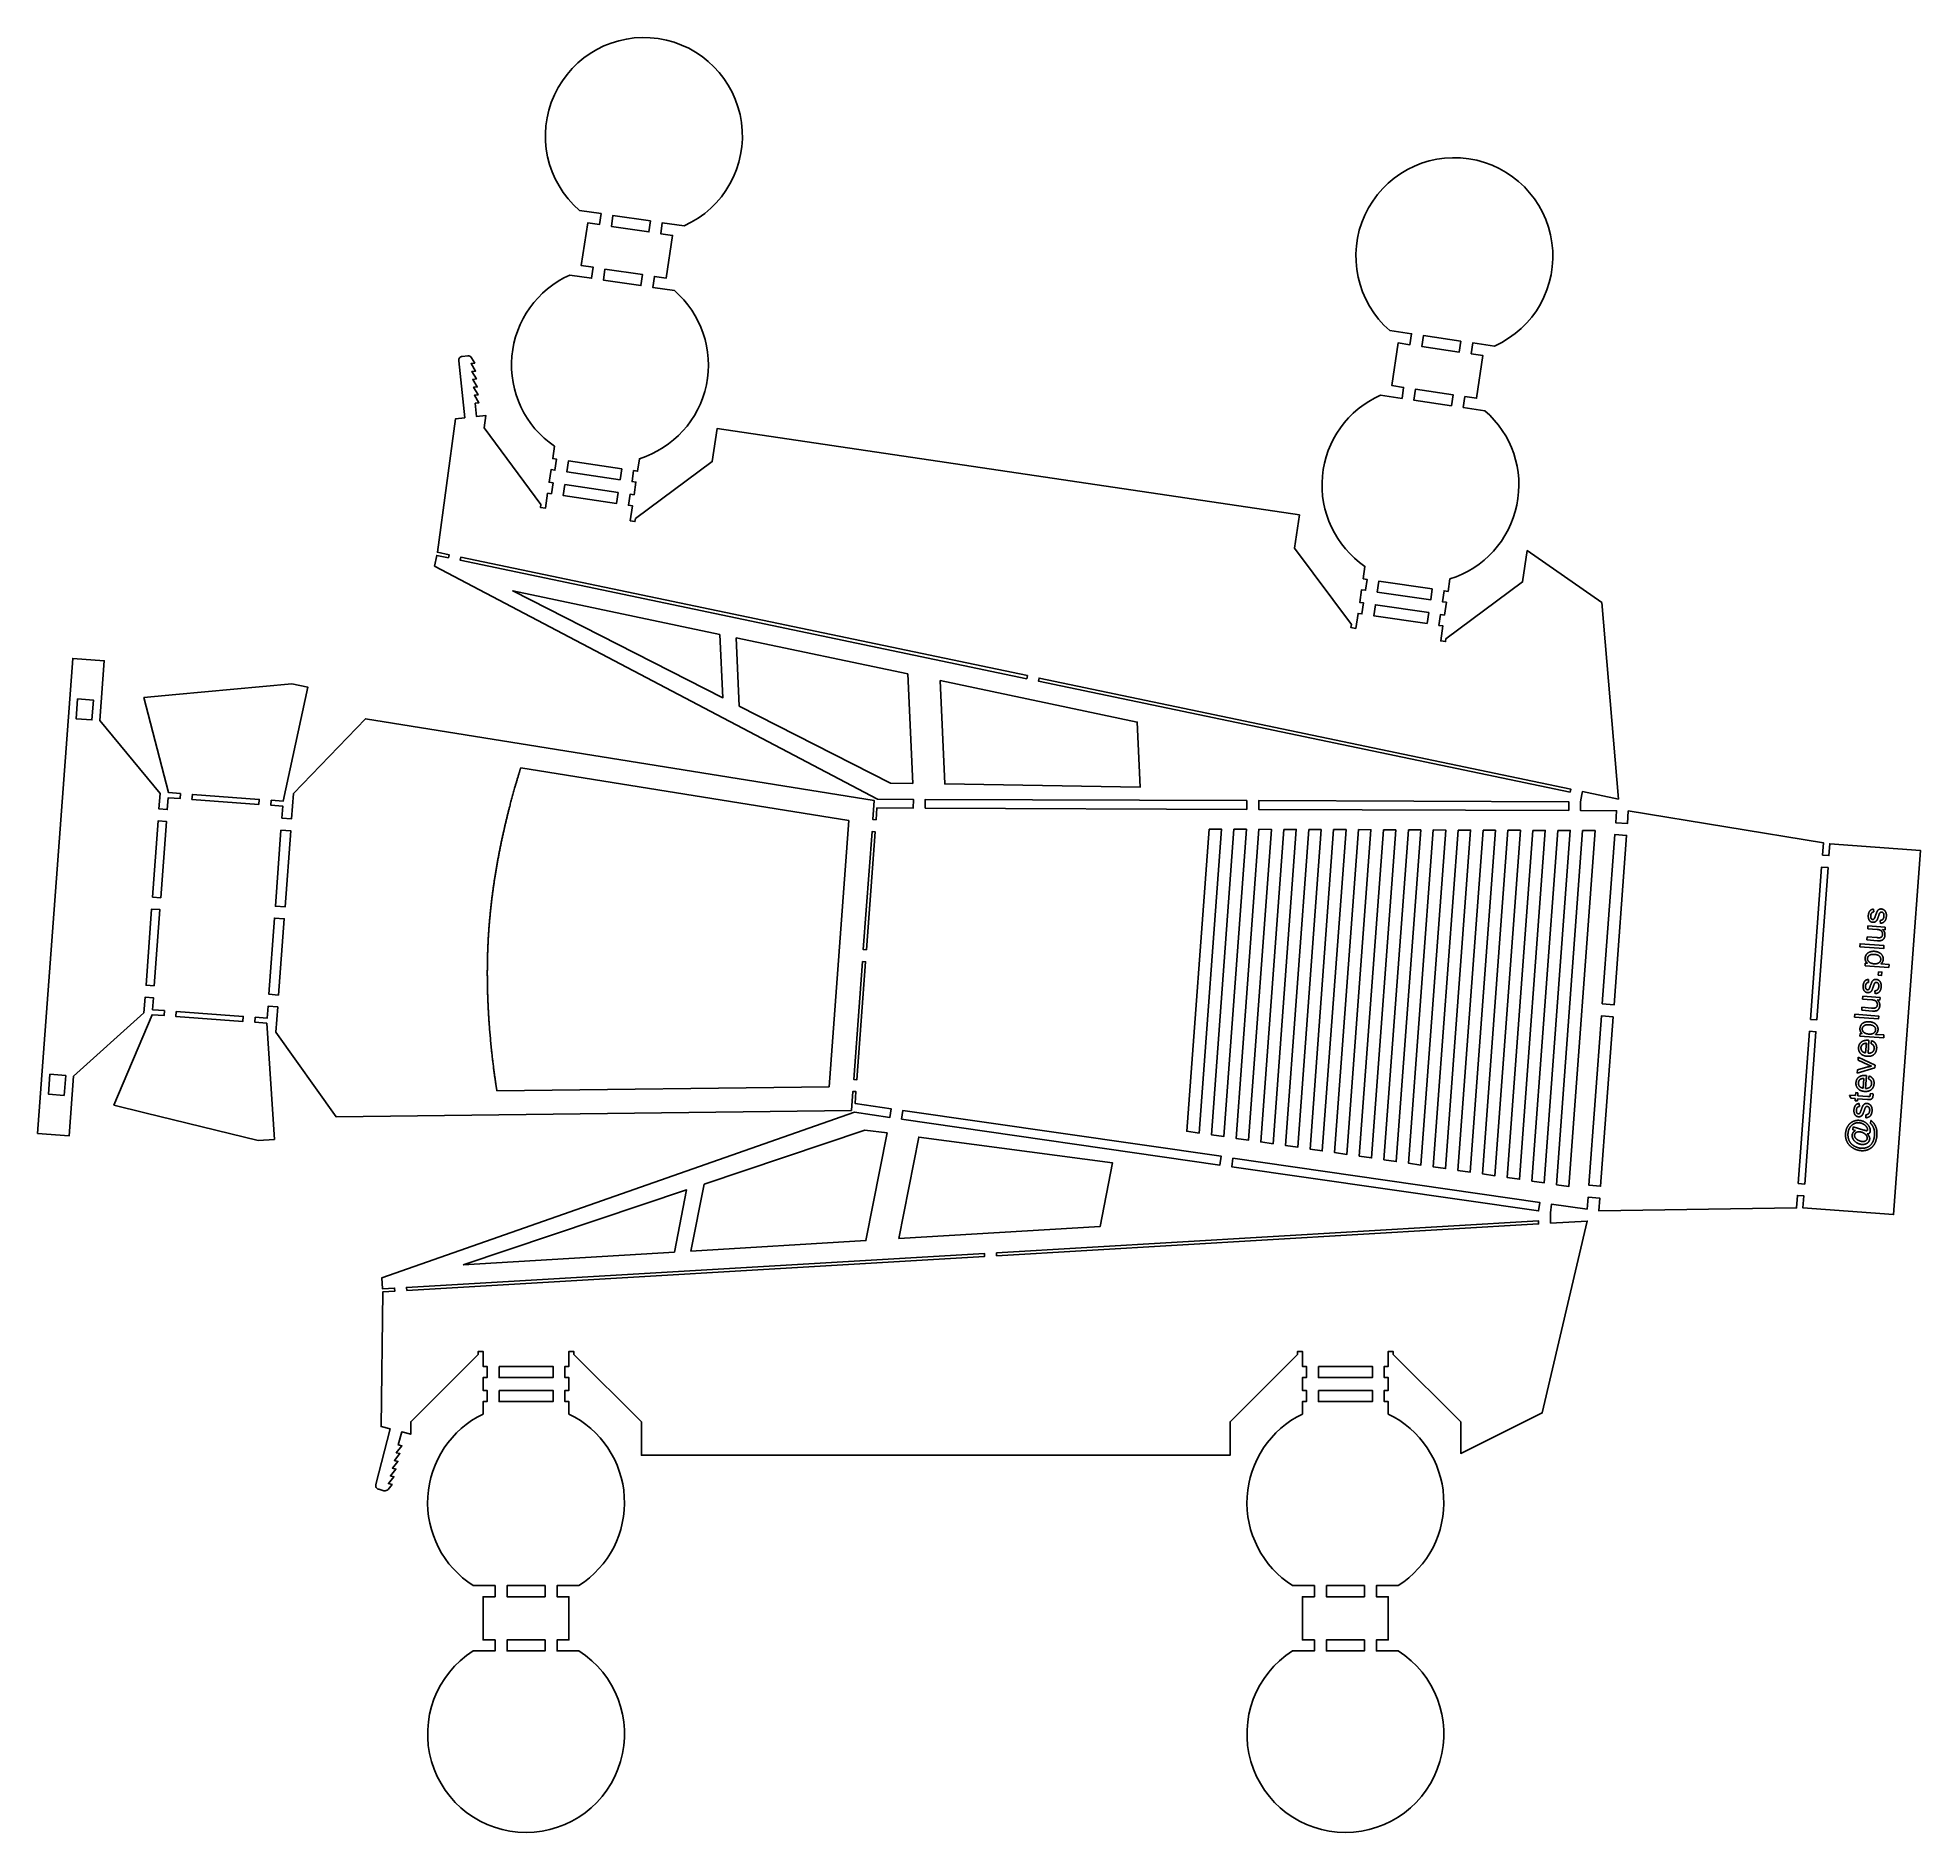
# Model space of a CAD drawing. Header units: millimetres. Extents: x -181 to 22, y 176 to 369.
import ezdxf

# ---------------------------------------------------------------- set-up
doc = ezdxf.new("R2010")
doc.units = ezdxf.units.MM
doc.header["$MEASUREMENT"] = 0
doc.layers.add('ENGRAVE', color=2, linetype='Continuous', lineweight=25, true_color=0xffff00)
doc.layers.add('INTERIOR_PROFILES', color=7, linetype='Continuous', true_color=0xffffff)
doc.layers.add('OUTER_PROFILES', color=7, linetype='Continuous', true_color=0xffffff)

msp = doc.modelspace()

# ---------------------------------------------------------------- linework, layer by layer
at = {"layer": 'ENGRAVE'}
for p, q in [((-129.2, 290.41), (-93.8, 284.72)), ((-93.8, 284.72), (-95.91, 256)), ((16.76, 275.18), (16.78, 274.87)), ((16.03, 271.86), (16.05, 272.17)), ((16.05, 272.17), (17.09, 272.1)), ((16.12, 273.05), (16.14, 273.37)), ((17.12, 272.98), (16.12, 273.05)), ((16.14, 273.37), (18.01, 273.23)), ((17.48, 273.64), (17.45, 273.95)), ((17.99, 272.95), (17.71, 272.97)), ((18.01, 273.23), (17.99, 272.95)), ((17.19, 271.77), (16.03, 271.86)), ((15.83, 269.06), (15.85, 269.35)), ((18.4, 268.87), (15.83, 269.06)), ((15.85, 269.35), (16.09, 269.33)), ((17.52, 269.26), (18.43, 269.19)), ((18.43, 269.19), (18.4, 268.87)), ((16.2, 267.58), (16.22, 267.27)), ((16.92, 266.05), (16.89, 266.36)), ((15.47, 264.26), (15.49, 264.58)), ((16.63, 264.18), (15.47, 264.26)), ((15.49, 264.58), (16.53, 264.5)), ((15.56, 265.46), (15.58, 265.77)), ((16.56, 265.38), (15.56, 265.46)), ((15.58, 265.77), (17.45, 265.64)), ((17.43, 265.35), (17.15, 265.37)), ((17.45, 265.64), (17.43, 265.35)), ((15.27, 261.47), (15.29, 261.76)), ((17.84, 261.28), (15.27, 261.47)), ((15.29, 261.76), (15.53, 261.74)), ((15.89, 259.66), (15.97, 260.7)), ((16.25, 261.01), (16.15, 259.62)), ((16.48, 260.66), (16.54, 260.98)), ((16.96, 261.66), (17.87, 261.6)), ((17.87, 261.6), (17.84, 261.28)), ((16.89, 258.06), (14.97, 257.48)), ((15, 257.82), (16.14, 258.14)), ((15.07, 258.87), (15.1, 259.19)), ((16.18, 258.37), (15.07, 258.87)), ((15.1, 259.19), (16.91, 258.35)), ((16.91, 258.35), (16.89, 258.06)), ((-95.91, 256), (-131.77, 255.56)), ((14.97, 257.48), (15, 257.82)), ((15.61, 255.86), (15.69, 256.9)), ((15.97, 257.21), (15.87, 255.82)), ((16.2, 256.86), (16.26, 257.18)), ((14.31, 254.77), (14.14, 255.1)), ((14.14, 255.1), (14.79, 255.05)), ((14.77, 254.74), (14.31, 254.77)), ((14.75, 254.5), (14.77, 254.74)), ((15, 254.49), (14.75, 254.5)), ((14.79, 255.05), (14.82, 255.37)), ((14.82, 255.37), (15.06, 255.35)), ((15.01, 254.72), (15, 254.49)), ((16.09, 254.64), (15.01, 254.72)), ((15.06, 255.35), (15.04, 255.03)), ((15.04, 255.03), (16.13, 254.95)), ((15.21, 254.2), (15.23, 253.88)), ((16.4, 255.25), (16.68, 255.28)), ((15.93, 252.66), (15.9, 252.97)), ((16.41, 252.06), (16.44, 252.38)), ((14.53, 251.36), (14.56, 251.67)), ((14.8, 251.28), (14.53, 251.36)), ((14.56, 251.67), (15.71, 251.33))]:
    msp.add_line(p, q, dxfattribs=at)
at = {"layer": 'ENGRAVE', "color": 2, "true_color": 0xffff00}
for points in [[(-107.7, 304.82), (-130.06, 309.52), (-107.38, 297.98)], [(-105.96, 304.45), (-105.62, 297.08), (-89.3, 288.77), (-86.9, 288.74), (-87.44, 300.56)], [(-83.96, 299.83), (-83.45, 288.68), (-62.37, 288.35), (-62.69, 295.36)], [(-109.42, 245.51), (-110.84, 238.27), (-91.95, 239.4), (-89.68, 251.02), (-92.06, 251.33)], [(-88.4, 239.62), (-66.7, 240.92), (-65.36, 247.8), (-86.26, 250.57)], [(-135.42, 236.79), (-112.61, 238.16), (-111.3, 244.88)]]:
    msp.add_lwpolyline(points, close=True, dxfattribs=at)
at = {"layer": 'ENGRAVE'}
for points in [[(-54.94, 283.81), (-57.34, 251.2), (-56.01, 251.01), (-53.59, 283.8)], [(-52.25, 283.8), (-54.68, 250.82), (-53.35, 250.63), (-50.91, 283.79)], [(-49.56, 283.79), (-52.02, 250.44), (-50.69, 250.24), (-48.22, 283.78)], [(-46.88, 283.78), (-49.36, 250.05), (-48.03, 249.86), (-45.53, 283.77)], [(-44.19, 283.77), (-46.7, 249.67), (-45.37, 249.48), (-42.85, 283.76)], [(-41.5, 283.76), (-44.04, 249.28), (-42.72, 249.09), (-40.16, 283.75)], [(-38.82, 283.75), (-41.39, 248.9), (-40.06, 248.71), (-37.47, 283.74)], [(-36.13, 283.74), (-38.73, 248.52), (-37.4, 248.32), (-34.79, 283.73)], [(-33.44, 283.73), (-36.07, 248.13), (-34.74, 247.94), (-32.1, 283.72)], [(-30.76, 283.72), (-33.41, 247.75), (-32.08, 247.56), (-29.41, 283.71)], [(-28.07, 283.71), (-30.75, 247.36), (-29.42, 247.17), (-26.73, 283.7)], [(-25.38, 283.7), (-28.09, 246.98), (-26.76, 246.79), (-24.04, 283.69)], [(-22.7, 283.68), (-25.43, 246.6), (-24.1, 246.4), (-21.35, 283.68)], [(-20.01, 283.67), (-22.77, 246.21), (-21.44, 246.02), (-18.67, 283.67)], [(-17.32, 283.66), (-20.11, 245.83), (-18.78, 245.64), (-15.98, 283.66)], [(-14.64, 283.65), (-17.45, 245.44), (-16.12, 245.25), (-13.29, 283.65)], [(15.26, 271.11), (17.84, 270.92), (17.86, 271.24), (15.29, 271.43)], [(17.26, 268.04), (17.62, 268.02), (17.65, 268.38), (17.29, 268.4)], [(14.7, 263.52), (17.28, 263.33), (17.3, 263.64), (14.73, 263.83)]]:
    msp.add_lwpolyline(points, close=True, dxfattribs=at)
for points, degree in [([(-131.77, 255.56), (-131.88, 256.27), (-132.09, 257.69), (-132.35, 259.81), (-132.62, 262.63), (-132.81, 266.15), (-132.83, 269.66), (-132.67, 273.15), (-132.31, 276.63), (-131.78, 280.09), (-131.08, 283.54), (-130.4, 286.3), (-129.82, 288.36), (-129.41, 289.73), (-129.2, 290.41)], 5), ([(16.18, 274.48), (16.2, 274.7), (16.27, 274.86)], 2), ([(16.2, 274.2), (16.17, 274.33), (16.18, 274.48)], 2), ([(16.28, 273.99), (16.23, 274.07), (16.2, 274.2)], 2), ([(16.27, 274.86), (16.35, 275.02), (16.46, 275.09)], 2), ([(16.55, 274.76), (16.46, 274.67), (16.44, 274.48)], 2), ([(16.44, 274.48), (16.43, 274.26), (16.49, 274.16)], 2), ([(16.46, 275.09), (16.58, 275.16), (16.76, 275.18)], 2), ([(16.78, 274.87), (16.63, 274.86), (16.55, 274.76)], 2), ([(16.77, 274.09), (16.82, 274.12), (16.86, 274.2)], 2), ([(16.86, 274.2), (16.88, 274.25), (16.96, 274.48)], 2), ([(16.96, 274.48), (17.08, 274.81), (17.14, 274.93)], 2), ([(17.3, 274.46), (17.19, 274.12), (17.12, 273.99)], 2), ([(17.14, 274.93), (17.21, 275.06), (17.32, 275.13)], 2), ([(17.43, 274.78), (17.39, 274.72), (17.3, 274.46)], 2), ([(17.32, 275.13), (17.44, 275.2), (17.6, 275.19)], 2), ([(17.61, 274.86), (17.5, 274.87), (17.43, 274.78)], 2), ([(17.6, 275.19), (17.76, 275.17), (17.89, 275.07)], 2), ([(17.81, 274.74), (17.73, 274.85), (17.61, 274.86)], 2), ([(17.75, 274.08), (17.86, 274.19), (17.87, 274.41)], 2), ([(17.87, 274.41), (17.89, 274.63), (17.81, 274.74)], 2), ([(17.89, 275.07), (18.02, 274.97), (18.09, 274.79)], 2), ([(18.13, 274.39), (18.11, 274.03), (17.94, 273.85)], 2), ([(18.09, 274.79), (18.15, 274.61), (18.13, 274.39)], 2), ([(16.44, 273.82), (16.34, 273.89), (16.28, 273.99)], 2), ([(16.67, 273.75), (16.54, 273.76), (16.44, 273.82)], 2), ([(16.49, 274.16), (16.56, 274.07), (16.65, 274.06)], 2), ([(16.65, 274.06), (16.72, 274.05), (16.77, 274.09)], 2), ([(16.92, 273.8), (16.81, 273.74), (16.67, 273.75)], 2), ([(17.12, 273.99), (17.04, 273.86), (16.92, 273.8)], 2), ([(17.48, 272.9), (17.36, 272.96), (17.12, 272.98)], 2), ([(17.42, 272.09), (17.55, 272.11), (17.63, 272.2)], 2), ([(17.45, 273.95), (17.64, 273.97), (17.75, 274.08)], 2), ([(17.94, 273.85), (17.78, 273.67), (17.48, 273.64)], 2), ([(17.66, 272.71), (17.6, 272.84), (17.48, 272.9)], 2), ([(17.63, 272.2), (17.71, 272.29), (17.72, 272.44)], 2), ([(17.72, 272.44), (17.73, 272.58), (17.66, 272.71)], 2), ([(17.71, 272.97), (18.01, 272.73), (17.98, 272.35)], 2), ([(17.98, 272.35), (17.97, 272.19), (17.9, 272.05)], 2), ([(15.84, 269.9), (15.86, 270.14), (16, 270.31)], 2), ([(16, 270.31), (16.13, 270.48), (16.37, 270.56)], 2), ([(16.29, 270.18), (16.1, 270.05), (16.09, 269.85)], 2), ([(16.84, 270.29), (16.48, 270.32), (16.29, 270.18)], 2), ([(16.37, 270.56), (16.6, 270.64), (16.86, 270.62)], 2), ([(17.38, 270.1), (17.21, 270.26), (16.84, 270.29)], 2), ([(16.86, 270.62), (17.15, 270.59), (17.37, 270.47)], 2), ([(17.09, 272.1), (17.34, 272.08), (17.42, 272.09)], 2), ([(17.48, 271.77), (17.39, 271.76), (17.19, 271.77)], 2), ([(17.37, 270.47), (17.59, 270.36), (17.7, 270.15)], 2), ([(17.72, 271.85), (17.62, 271.79), (17.48, 271.77)], 2), ([(17.7, 270.15), (17.81, 269.95), (17.79, 269.73)], 2), ([(17.9, 272.05), (17.82, 271.91), (17.72, 271.85)], 2), ([(15.89, 269.58), (15.83, 269.71), (15.84, 269.9)], 2), ([(16.09, 269.33), (15.95, 269.45), (15.89, 269.58)], 2), ([(16.09, 269.85), (16.07, 269.65), (16.25, 269.48)], 2), ([(16.25, 269.48), (16.43, 269.31), (16.79, 269.28)], 2), ([(16.79, 269.28), (17.15, 269.25), (17.33, 269.39)], 2), ([(17.33, 269.39), (17.51, 269.52), (17.53, 269.73)], 2), ([(17.53, 269.73), (17.54, 269.94), (17.38, 270.1)], 2), ([(17.7, 269.45), (17.63, 269.33), (17.52, 269.26)], 2), ([(17.79, 269.73), (17.78, 269.57), (17.7, 269.45)], 2), ([(15.62, 266.88), (15.64, 267.1), (15.71, 267.26)], 2), ([(15.64, 266.61), (15.61, 266.74), (15.62, 266.88)], 2), ([(15.72, 266.4), (15.67, 266.48), (15.64, 266.61)], 2), ([(15.71, 267.26), (15.79, 267.43), (15.9, 267.5)], 2), ([(15.88, 266.23), (15.78, 266.3), (15.72, 266.4)], 2), ([(15.99, 267.17), (15.9, 267.07), (15.88, 266.89)], 2), ([(15.88, 266.89), (15.87, 266.67), (15.93, 266.57)], 2), ([(16.11, 266.16), (15.98, 266.17), (15.88, 266.23)], 2), ([(15.9, 267.5), (16.02, 267.57), (16.2, 267.58)], 2), ([(15.93, 266.57), (16, 266.47), (16.09, 266.47)], 2), ([(16.22, 267.27), (16.07, 267.26), (15.99, 267.17)], 2), ([(16.09, 266.47), (16.16, 266.46), (16.21, 266.5)], 2), ([(16.36, 266.21), (16.25, 266.15), (16.11, 266.16)], 2), ([(16.21, 266.5), (16.26, 266.53), (16.3, 266.61)], 2), ([(16.3, 266.61), (16.32, 266.66), (16.4, 266.89)], 2), ([(16.56, 266.4), (16.48, 266.27), (16.36, 266.21)], 2), ([(16.4, 266.89), (16.52, 267.21), (16.58, 267.34)], 2), ([(16.74, 266.87), (16.63, 266.53), (16.56, 266.4)], 2), ([(16.58, 267.34), (16.65, 267.47), (16.76, 267.54)], 2), ([(16.87, 267.19), (16.83, 267.12), (16.74, 266.87)], 2), ([(16.76, 267.54), (16.88, 267.61), (17.04, 267.59)], 2), ([(17.05, 267.27), (16.94, 267.27), (16.87, 267.19)], 2), ([(16.89, 266.36), (17.08, 266.37), (17.19, 266.49)], 2), ([(17.38, 266.26), (17.22, 266.08), (16.92, 266.05)], 2), ([(17.04, 267.59), (17.2, 267.58), (17.33, 267.48)], 2), ([(17.25, 267.15), (17.17, 267.26), (17.05, 267.27)], 2), ([(17.19, 266.49), (17.3, 266.6), (17.31, 266.82)], 2), ([(17.31, 266.82), (17.33, 267.03), (17.25, 267.15)], 2), ([(17.33, 267.48), (17.46, 267.38), (17.53, 267.2)], 2), ([(17.57, 266.8), (17.55, 266.44), (17.38, 266.26)], 2), ([(17.53, 267.2), (17.59, 267.02), (17.57, 266.8)], 2), ([(16.53, 264.5), (16.78, 264.48), (16.86, 264.5)], 2), ([(16.92, 265.3), (16.8, 265.37), (16.56, 265.38)], 2), ([(16.92, 264.18), (16.83, 264.16), (16.63, 264.18)], 2), ([(16.86, 264.5), (16.99, 264.52), (17.07, 264.61)], 2), ([(17.1, 265.11), (17.04, 265.24), (16.92, 265.3)], 2), ([(17.16, 264.25), (17.06, 264.19), (16.92, 264.18)], 2), ([(17.07, 264.61), (17.15, 264.7), (17.16, 264.84)], 2), ([(17.16, 264.84), (17.17, 264.98), (17.1, 265.11)], 2), ([(17.15, 265.37), (17.45, 265.13), (17.42, 264.76)], 2), ([(17.34, 264.46), (17.26, 264.32), (17.16, 264.25)], 2), ([(17.42, 264.76), (17.41, 264.59), (17.34, 264.46)], 2), ([(15.28, 262.3), (15.3, 262.54), (15.44, 262.72)], 2), ([(15.33, 261.99), (15.27, 262.12), (15.28, 262.3)], 2), ([(15.44, 262.72), (15.57, 262.89), (15.81, 262.97)], 2), ([(15.73, 262.59), (15.54, 262.46), (15.53, 262.26)], 2), ([(15.53, 262.26), (15.51, 262.05), (15.69, 261.88)], 2), ([(16.28, 262.7), (15.92, 262.73), (15.73, 262.59)], 2), ([(15.81, 262.97), (16.04, 263.04), (16.3, 263.02)], 2), ([(16.82, 262.51), (16.65, 262.67), (16.28, 262.7)], 2), ([(16.3, 263.02), (16.59, 263), (16.81, 262.88)], 2), ([(16.77, 261.8), (16.95, 261.93), (16.97, 262.14)], 2), ([(16.81, 262.88), (17.03, 262.76), (17.14, 262.56)], 2), ([(16.97, 262.14), (16.99, 262.35), (16.82, 262.51)], 2), ([(17.14, 262.56), (17.25, 262.35), (17.23, 262.14)], 2), ([(17.23, 262.14), (17.22, 261.98), (17.14, 261.86)], 2), ([(15.13, 260.24), (15.16, 260.62), (15.43, 260.83)], 2), ([(15.35, 259.59), (15.1, 259.86), (15.13, 260.24)], 2), ([(15.53, 261.74), (15.39, 261.85), (15.33, 261.99)], 2), ([(15.6, 260.6), (15.41, 260.47), (15.39, 260.23)], 2), ([(15.39, 260.23), (15.38, 260.01), (15.51, 259.85)], 2), ([(15.43, 260.83), (15.7, 261.05), (16.17, 261.02)], 2), ([(15.97, 260.7), (15.73, 260.69), (15.6, 260.6)], 2), ([(15.69, 261.88), (15.87, 261.72), (16.23, 261.69)], 2), ([(16.17, 261.02), (16.19, 261.02), (16.25, 261.01)], 2), ([(16.23, 261.69), (16.59, 261.66), (16.77, 261.8)], 2), ([(16.75, 260.44), (16.67, 260.57), (16.48, 260.66)], 2), ([(16.54, 260.98), (16.82, 260.88), (16.96, 260.66)], 2), ([(16.63, 259.76), (16.8, 259.9), (16.82, 260.14)], 2), ([(16.82, 260.14), (16.83, 260.31), (16.75, 260.44)], 2), ([(17.08, 260.12), (17.05, 259.71), (16.78, 259.48)], 2), ([(17.14, 261.86), (17.07, 261.74), (16.96, 261.66)], 2), ([(16.96, 260.66), (17.11, 260.44), (17.08, 260.12)], 2), ([(16.06, 259.3), (15.59, 259.33), (15.35, 259.59)], 2), ([(15.51, 259.85), (15.65, 259.69), (15.89, 259.66)], 2), ([(16.78, 259.48), (16.51, 259.26), (16.06, 259.3)], 2), ([(16.14, 258.14), (16.33, 258.19), (16.53, 258.23)], 2), ([(16.15, 259.62), (16.46, 259.61), (16.63, 259.76)], 2), ([(16.53, 258.23), (16.38, 258.28), (16.18, 258.37)], 2), ([(14.85, 256.45), (14.88, 256.82), (15.15, 257.04)], 2), ([(15.07, 255.8), (14.82, 256.06), (14.85, 256.45)], 2), ([(15.32, 256.81), (15.13, 256.67), (15.11, 256.43)], 2), ([(15.11, 256.43), (15.1, 256.21), (15.23, 256.05)], 2), ([(15.15, 257.04), (15.42, 257.26), (15.89, 257.22)], 2), ([(15.23, 256.05), (15.37, 255.89), (15.61, 255.86)], 2), ([(15.69, 256.9), (15.45, 256.9), (15.32, 256.81)], 2), ([(15.87, 255.82), (16.18, 255.82), (16.35, 255.96)], 2), ([(15.89, 257.22), (15.91, 257.22), (15.97, 257.21)], 2), ([(16.47, 256.64), (16.39, 256.77), (16.2, 256.86)], 2), ([(16.26, 257.18), (16.54, 257.08), (16.68, 256.86)], 2), ([(16.35, 255.96), (16.52, 256.11), (16.54, 256.34)], 2), ([(16.54, 256.34), (16.56, 256.51), (16.47, 256.64)], 2), ([(16.8, 256.32), (16.77, 255.91), (16.5, 255.69)], 2), ([(16.68, 256.86), (16.83, 256.64), (16.8, 256.32)], 2), ([(14.73, 253.88), (14.8, 254.04), (14.92, 254.11)], 2), ([(14.92, 254.11), (15.03, 254.18), (15.21, 254.2)], 2), ([(15.23, 253.88), (15.09, 253.87), (15, 253.78)], 2), ([(15.78, 255.5), (15.31, 255.54), (15.07, 255.8)], 2), ([(15.41, 253.5), (15.53, 253.83), (15.6, 253.95)], 2), ([(15.6, 253.95), (15.66, 254.08), (15.78, 254.15)], 2), ([(16.5, 255.69), (16.23, 255.47), (15.78, 255.5)], 2), ([(15.78, 254.15), (15.89, 254.22), (16.05, 254.21)], 2), ([(16.05, 254.21), (16.21, 254.19), (16.34, 254.09)], 2), ([(16.46, 254.65), (16.37, 254.62), (16.09, 254.64)], 2), ([(16.13, 254.95), (16.26, 254.94), (16.3, 254.95)], 2), ([(16.3, 254.95), (16.34, 254.97), (16.37, 255)], 2), ([(16.34, 254.09), (16.48, 253.99), (16.54, 253.81)], 2), ([(16.37, 255), (16.39, 255.04), (16.4, 255.11)], 2), ([(16.4, 255.11), (16.4, 255.16), (16.4, 255.25)], 2), ([(16.62, 254.77), (16.55, 254.68), (16.46, 254.65)], 2), ([(16.69, 255.04), (16.68, 254.86), (16.62, 254.77)], 2), ([(16.68, 255.28), (16.7, 255.14), (16.69, 255.04)], 2), ([(13.97, 251.75), (14.17, 252.09), (14.54, 252.26)], 2), ([(14.63, 252.01), (14.36, 251.88), (14.19, 251.6)], 2), ([(14.54, 252.26), (14.85, 252.41), (15.21, 252.38)], 2), ([(14.63, 253.5), (14.65, 253.72), (14.73, 253.88)], 2), ([(14.65, 253.22), (14.62, 253.35), (14.63, 253.5)], 2), ([(15.19, 252.12), (14.89, 252.15), (14.63, 252.01)], 2), ([(14.73, 253.01), (14.68, 253.09), (14.65, 253.22)], 2), ([(14.9, 252.84), (14.79, 252.91), (14.73, 253.01)], 2), ([(14.9, 253.5), (14.88, 253.28), (14.95, 253.18)], 2), ([(15, 253.78), (14.91, 253.68), (14.9, 253.5)], 2), ([(15.12, 252.77), (15, 252.78), (14.9, 252.84)], 2), ([(14.95, 253.18), (15.01, 253.09), (15.11, 253.08)], 2), ([(15.11, 253.08), (15.17, 253.07), (15.22, 253.11)], 2), ([(15.38, 252.82), (15.26, 252.76), (15.12, 252.77)], 2), ([(15.67, 251.97), (15.44, 252.1), (15.19, 252.12)], 2), ([(15.21, 252.38), (15.72, 252.35), (16.09, 251.96)], 2), ([(15.22, 253.11), (15.27, 253.14), (15.31, 253.22)], 2), ([(15.31, 253.22), (15.33, 253.27), (15.41, 253.5)], 2), ([(15.57, 253.01), (15.49, 252.88), (15.38, 252.82)], 2), ([(15.76, 253.48), (15.64, 253.14), (15.57, 253.01)], 2), ([(16.02, 251.63), (15.89, 251.84), (15.67, 251.97)], 2), ([(15.89, 253.8), (15.84, 253.74), (15.76, 253.48)], 2), ([(16.06, 253.88), (15.96, 253.89), (15.89, 253.8)], 2), ([(15.9, 252.97), (16.09, 252.99), (16.2, 253.1)], 2), ([(16.4, 252.87), (16.23, 252.69), (15.93, 252.66)], 2), ([(16.26, 253.76), (16.18, 253.87), (16.06, 253.88)], 2), ([(16.09, 251.96), (16.42, 251.61), (16.39, 251.23)], 2), ([(16.2, 253.1), (16.31, 253.21), (16.33, 253.43)], 2), ([(16.33, 253.43), (16.34, 253.65), (16.26, 253.76)], 2), ([(16.59, 253.41), (16.56, 253.05), (16.4, 252.87)], 2), ([(16.75, 251.57), (16.62, 251.89), (16.41, 252.06)], 2), ([(16.44, 252.38), (16.61, 252.28), (16.79, 252.04)], 2), ([(16.54, 253.81), (16.6, 253.63), (16.59, 253.41)], 2), ([(16.79, 252.04), (16.96, 251.81), (17.05, 251.5)], 2), ([(13.91, 250.01), (13.69, 250.42), (13.73, 250.98)], 2), ([(13.73, 250.98), (13.76, 251.42), (13.97, 251.75)], 2), ([(14.6, 249.35), (14.14, 249.6), (13.91, 250.01)], 2), ([(13.99, 250.95), (13.96, 250.54), (14.12, 250.18)], 2), ([(14.19, 251.6), (14.01, 251.31), (13.99, 250.95)], 2), ([(14.12, 250.18), (14.29, 249.83), (14.64, 249.62)], 2), ([(14.44, 250.77), (14.45, 250.92), (14.54, 251.06)], 2), ([(14.55, 250.35), (14.42, 250.57), (14.44, 250.77)], 2), ([(14.54, 251.06), (14.63, 251.19), (14.8, 251.28)], 2), ([(14.94, 249.96), (14.67, 250.13), (14.55, 250.35)], 2), ([(14.85, 251.05), (14.71, 250.95), (14.7, 250.78)], 2), ([(14.7, 250.78), (14.69, 250.66), (14.74, 250.56)], 2), ([(14.74, 250.56), (14.79, 250.46), (14.91, 250.35)], 2), ([(15.23, 251.15), (14.99, 251.16), (14.85, 251.05)], 2), ([(14.91, 250.35), (15.03, 250.25), (15.21, 250.18)], 2), ([(15.49, 249.78), (15.21, 249.8), (14.94, 249.96)], 2), ([(15.21, 250.18), (15.38, 250.11), (15.54, 250.1)], 2), ([(15.59, 251.06), (15.41, 251.13), (15.23, 251.15)], 2), ([(15.91, 249.84), (15.72, 249.76), (15.49, 249.78)], 2), ([(15.54, 250.1), (15.78, 250.08), (15.92, 250.19)], 2), ([(15.87, 250.87), (15.76, 250.98), (15.59, 251.06)], 2), ([(15.71, 251.33), (15.96, 251.26), (15.98, 251.26)], 2), ([(16.03, 250.65), (15.98, 250.76), (15.87, 250.87)], 2), ([(16.21, 250.06), (16.11, 249.92), (15.91, 249.84)], 2), ([(15.92, 250.19), (16.06, 250.29), (16.07, 250.44)], 2), ([(15.98, 251.26), (16.03, 251.26), (16.07, 251.29)], 2), ([(16.11, 251.37), (16.11, 251.47), (16.02, 251.63)], 2), ([(16.07, 250.44), (16.08, 250.54), (16.03, 250.65)], 2), ([(16.07, 251.29), (16.1, 251.32), (16.11, 251.37)], 2), ([(16.23, 250.94), (16.18, 250.92), (16.07, 250.92)], 2), ([(16.07, 250.92), (16.2, 250.79), (16.27, 250.64)], 2), ([(16.15, 249.51), (16.47, 249.67), (16.64, 250.01)], 2), ([(16.33, 250.36), (16.31, 250.2), (16.21, 250.06)], 2), ([(16.34, 251.04), (16.3, 250.97), (16.23, 250.94)], 2), ([(16.27, 250.64), (16.34, 250.5), (16.33, 250.36)], 2), ([(16.39, 251.23), (16.38, 251.11), (16.34, 251.04)], 2), ([(16.96, 250.06), (16.83, 249.74), (16.61, 249.52)], 2), ([(16.64, 250.01), (16.82, 250.36), (16.85, 250.79)], 2), ([(16.85, 250.79), (16.88, 251.25), (16.75, 251.57)], 2), ([(17.11, 250.77), (17.08, 250.38), (16.96, 250.06)], 2), ([(17.05, 251.5), (17.14, 251.2), (17.11, 250.77)], 2), ([(15.4, 249.11), (14.97, 249.14), (14.6, 249.35)], 2), ([(14.64, 249.62), (14.98, 249.41), (15.39, 249.37)], 2), ([(15.39, 249.37), (15.82, 249.34), (16.15, 249.51)], 2), ([(16.13, 249.21), (15.78, 249.08), (15.4, 249.11)], 2), ([(16.61, 249.52), (16.4, 249.31), (16.13, 249.21)], 2)]:
    msp.add_open_spline(points, degree=degree, dxfattribs=at)
at = {"layer": 'INTERIOR_PROFILES'}
for points in [[(-115.19, 349.43), (-119.25, 350.03), (-119.42, 348.85), (-115.37, 348.25)], [(-120.11, 344.24), (-120.28, 343.06), (-116.23, 342.46), (-116.05, 343.64)], [(-27.76, 336.47), (-31.81, 337.07), (-31.99, 335.89), (-27.94, 335.29)], [(-28.8, 329.5), (-28.62, 330.68), (-32.67, 331.28), (-32.85, 330.1)], [(-118.29, 322.68), (-124.05, 323.54), (-124.22, 322.35), (-118.47, 321.5)], [(-118.67, 320.13), (-124.42, 320.98), (-124.6, 319.8), (-118.85, 318.95)], [(-74.53, 300.37), (-135.67, 313.15), (-135.73, 312.83), (-74.6, 300.04)], [(-30.86, 309.72), (-36.61, 310.57), (-36.79, 309.39), (-31.03, 308.54)], [(-31.41, 305.98), (-31.24, 307.17), (-36.99, 308.02), (-37.17, 306.84)], [(-15.99, 287.79), (-15.92, 288.12), (-73.27, 300.11), (-73.34, 299.78)], [(-177.01, 297.85), (-177.16, 295.71), (-175.45, 295.6), (-175.29, 297.74)], [(-157.44, 286.48), (-157.4, 287.02), (-164.62, 287.56), (-164.66, 287.01)], [(-85.56, 286.07), (-50.87, 285.94), (-50.87, 286.89), (-85.55, 287.02)], [(-16.14, 285.81), (-16.14, 286.76), (-49.58, 286.88), (-49.58, 285.94)], [(-168.03, 276.4), (-167.42, 284.63), (-168.32, 284.69), (-168.92, 276.47)], [(-155.06, 283.71), (-155.66, 275.49), (-154.62, 275.41), (-154.01, 283.64)], [(-91.9, 270.79), (-90.96, 283.52), (-91.3, 283.55), (-92.24, 270.81)], [(-12.52, 264.94), (-11.25, 264.84), (-9.9, 283.12), (-11.17, 283.22)], [(9.94, 263.28), (10.63, 263.23), (11.84, 279.66), (11.15, 279.71)], [(-168.73, 266.89), (-168.12, 275.12), (-169.02, 275.18), (-169.62, 266.96)], [(-155.32, 265.9), (-154.71, 274.13), (-155.76, 274.2), (-156.36, 265.98)], [(-92.33, 269.53), (-93.27, 256.8), (-92.93, 256.77), (-91.99, 269.5)], [(-166.35, 264.13), (-166.39, 263.58), (-159.17, 263.05), (-159.13, 263.6)], [(-11.35, 263.56), (-12.61, 263.65), (-13.96, 245.37), (-12.7, 245.27)], [(8.63, 245.56), (9.32, 245.51), (10.53, 261.94), (9.85, 261.99)], [(-178.44, 255.07), (-178.28, 257.22), (-179.99, 257.36), (-180.15, 255.22)], [(-88.1, 252.52), (-53.77, 247.56), (-53.63, 248.5), (-87.96, 253.45)], [(-52.36, 248.31), (-52.49, 247.38), (-19.39, 242.6), (-19.26, 243.53)], [(-77.88, 238.1), (-77.86, 237.77), (-19.38, 241.21), (-19.4, 241.55)], [(-141.5, 234.02), (-79.15, 237.69), (-79.17, 238.03), (-141.52, 234.35)], [(-131.53, 225.82), (-131.53, 224.62), (-125.71, 224.62), (-125.71, 225.82)], [(-43.14, 225.82), (-43.14, 224.62), (-37.32, 224.62), (-37.32, 225.82)], [(-131.53, 223.24), (-131.53, 222.04), (-125.71, 222.04), (-125.71, 223.24)], [(-43.14, 223.24), (-43.14, 222.04), (-37.32, 222.04), (-37.32, 223.24)], [(-126.57, 200.98), (-126.57, 202.18), (-130.67, 202.18), (-130.67, 200.98)], [(-42.28, 202.18), (-42.28, 200.98), (-38.18, 200.98), (-38.18, 202.18)], [(-126.57, 196.32), (-130.67, 196.32), (-130.67, 195.13), (-126.57, 195.13)], [(-38.18, 196.32), (-42.28, 196.32), (-42.28, 195.13), (-38.18, 195.13)]]:
    msp.add_lwpolyline(points, close=True, dxfattribs=at)
at = {"layer": 'OUTER_PROFILES', "flags": 128}
msp.add_lwpolyline([(-18.11, 242.41), (-18.11, 241.63), (-18.09, 241.29), (-14.13, 241.52), (-19, 220.81), (-27.79, 216.44), (-27.79, 219.85), (-35.08, 227.13), (-35.08, 227.45), (-35.6, 227.45), (-35.6, 225.82), (-36.03, 225.82), (-36.03, 224.62), (-35.6, 224.62), (-35.6, 223.24), (-36.03, 223.24), (-36.03, 222.04), (-35.6, 222.04), (-35.6, 220.69, -0.587304), (-34.53, 202.18), (-36.89, 202.18), (-36.89, 200.98), (-35.6, 200.98), (-35.6, 196.32), (-36.89, 196.32), (-36.89, 195.13), (-34.53, 195.13, -3.435634), (-45.93, 195.13), (-43.57, 195.13), (-43.57, 196.32), (-44.86, 196.32), (-44.86, 200.98), (-43.57, 200.98), (-43.57, 202.18), (-45.93, 202.18), (-45.93, 202.17, -0.587466), (-44.86, 220.69), (-44.86, 222.04), (-44.43, 222.04), (-44.43, 223.24), (-44.86, 223.24), (-44.86, 224.62), (-44.43, 224.62), (-44.43, 225.82), (-44.86, 225.82), (-44.86, 227.45), (-45.38, 227.45), (-45.38, 227.13), (-52.67, 219.85), (-52.67, 216.24), (-116.18, 216.24), (-116.18, 219.85), (-123.47, 227.13), (-123.47, 227.45), (-123.99, 227.45), (-123.99, 225.82), (-124.42, 225.82), (-124.42, 224.62), (-123.99, 224.62), (-123.99, 223.24), (-124.42, 223.24), (-124.42, 222.04), (-123.99, 222.04), (-123.99, 220.69, -0.587304), (-122.92, 202.18), (-125.28, 202.18), (-125.28, 200.98), (-123.99, 200.98), (-123.99, 196.32), (-125.28, 196.32), (-125.28, 195.13), (-122.92, 195.13, -3.435634), (-134.32, 195.13), (-131.96, 195.13), (-131.96, 196.32), (-133.25, 196.32), (-133.25, 200.98), (-131.96, 200.98), (-131.96, 202.18), (-134.32, 202.18, -0.587304), (-133.25, 220.69), (-133.25, 222.04), (-132.82, 222.04), (-132.82, 223.24), (-133.25, 223.24), (-133.25, 224.62), (-132.82, 224.62), (-132.82, 225.82), (-133.25, 225.82), (-133.25, 227.45), (-133.77, 227.45), (-133.77, 227.13), (-141.06, 219.85), (-141.06, 218.51), (-142.04, 218.76), (-142.4, 217.35), (-142.01, 217.25), (-142.62, 216.52), (-142.23, 216.42), (-142.83, 215.68), (-142.44, 215.58), (-143.04, 214.85), (-142.66, 214.75), (-143.26, 214.02), (-142.87, 213.92), (-143.47, 213.18), (-143.08, 213.08), (-143.51, 212.56, -0.291473), (-143.95, 212.42), (-144.52, 212.57, -0.414214), (-144.83, 213.09), (-143.29, 219.09), (-144.26, 219.34), (-144.08, 233.86), (-142.79, 233.94), (-142.81, 234.28), (-144.1, 234.2), (-144.17, 235.39), (-93.2, 253.25), (-89.37, 252.7), (-89.24, 253.64), (-93.12, 254.2), (-93.03, 255.49), (-93.36, 255.51), (-93.52, 253.45), (-149.12, 252.77), (-155.61, 261.9), (-155.41, 264.62), (-156.46, 264.69), (-156.55, 263.41), (-157.84, 263.5), (-157.88, 262.96), (-156.59, 262.86), (-155.76, 250.32), (-157.53, 250.21), (-169.74, 253.18), (-173.09, 254.02), (-168.96, 263.77), (-167.67, 263.68), (-167.63, 264.22), (-168.92, 264.32), (-168.82, 265.61), (-169.72, 265.67), (-169.84, 263.99), (-177.44, 257.15), (-177.91, 250.72), (-181.31, 250.97), (-177.53, 302.23), (-174.13, 301.97), (-174.61, 295.54), (-168.1, 287.66), (-168.22, 285.98), (-167.33, 285.91), (-167.23, 287.2), (-165.95, 287.11), (-165.91, 287.65), (-167.19, 287.75), (-169.85, 298), (-166.41, 298.34), (-153.89, 299.49), (-152.16, 299.12), (-154.82, 286.83), (-156.11, 286.93), (-156.15, 286.38), (-154.87, 286.29), (-154.96, 285), (-153.92, 284.92), (-153.72, 287.64), (-145.95, 295.72), (-91.05, 286.89), (-91.2, 284.83), (-90.86, 284.81), (-90.77, 286.09), (-86.85, 286.08), (-86.84, 287.02), (-90.71, 287.04), (-138.5, 312.19), (-138.26, 313.35), (-137, 313.09), (-136.93, 313.42), (-138.19, 313.68), (-136.25, 328.08), (-135.24, 328.19), (-135.89, 334.34, -0.414214), (-135.5, 334.82), (-134.92, 334.88, -0.291473), (-134.51, 334.67), (-134.16, 334.09), (-134.56, 334.05), (-134.07, 333.24), (-134.47, 333.19), (-133.98, 332.38), (-134.38, 332.34), (-133.89, 331.53), (-134.29, 331.48), (-133.8, 330.67), (-134.2, 330.63), (-133.71, 329.81), (-134.11, 329.77), (-133.96, 328.32), (-132.96, 328.43), (-133.15, 327.11), (-127.01, 318.83), (-127.06, 318.51), (-126.54, 318.44), (-126.3, 320.05), (-125.88, 319.99), (-125.7, 321.17), (-126.13, 321.24), (-125.92, 322.61), (-125.5, 322.54), (-125.32, 323.72), (-125.75, 323.79), (-125.55, 325.12, -0.587304), (-123.89, 343.6), (-121.56, 343.25), (-121.38, 344.43), (-122.66, 344.62), (-121.97, 349.23), (-120.7, 349.04), (-120.52, 350.22), (-122.86, 350.57, -3.435634), (-111.58, 348.9), (-113.92, 349.24), (-114.09, 348.06), (-112.82, 347.87), (-113.5, 343.26), (-114.78, 343.45), (-114.95, 342.27), (-112.62, 341.93, -0.587304), (-116.39, 323.77), (-116.59, 322.43), (-117.02, 322.49), (-117.19, 321.31), (-116.77, 321.25), (-116.97, 319.88), (-117.39, 319.94), (-117.57, 318.76), (-117.14, 318.7), (-117.38, 317.08), (-116.87, 317), (-116.82, 317.32), (-108.54, 323.46), (-108.01, 327.03), (-45.19, 317.71), (-45.72, 314.14), (-39.58, 305.87), (-39.63, 305.55), (-39.11, 305.47), (-38.87, 307.09), (-38.44, 307.03), (-38.27, 308.21), (-38.69, 308.27), (-38.49, 309.64), (-38.06, 309.58), (-37.89, 310.76), (-38.31, 310.82), (-38.12, 312.16, -0.587466), (-36.45, 330.63), (-36.46, 330.63), (-34.12, 330.29), (-33.95, 331.47), (-35.22, 331.66), (-34.54, 336.27), (-33.27, 336.08), (-33.09, 337.26), (-35.43, 337.6, -3.435634), (-24.15, 335.93), (-26.49, 336.28), (-26.66, 335.1), (-25.39, 334.91), (-26.07, 330.3), (-27.34, 330.49), (-27.52, 329.31), (-25.18, 328.96, -0.587304), (-28.96, 310.8), (-29.16, 309.46), (-29.58, 309.53), (-29.76, 308.35), (-29.33, 308.28), (-29.54, 306.91), (-29.96, 306.98), (-30.14, 305.79), (-29.71, 305.73), (-29.95, 304.11), (-29.43, 304.04), (-29.39, 304.35), (-21.11, 310.49), (-20.61, 313.87), (-12.56, 308.25), (-10.77, 287.05), (-14.66, 287.86), (-14.72, 287.53), (-14.85, 286.75)], format="xyb", dxfattribs=at)
msp.add_lwpolyline([(-14.85, 286.75), (-14.85, 285.81), (-10.98, 285.79), (-11.07, 284.5), (-9.81, 284.41), (-9.71, 285.78), (11.34, 282.33), (11.25, 281), (11.94, 280.95), (12.03, 282.23), (21.8, 281.51), (18.9, 242.22), (9.13, 242.94), (9.23, 244.22), (8.54, 244.28), (8.44, 242.94), (-12.89, 242.62), (-12.79, 243.99), (-14.05, 244.08), (-14.15, 242.8), (-17.98, 243.35), (-18.11, 242.41)], dxfattribs=at)

doc.saveas('drawing.dxf')
